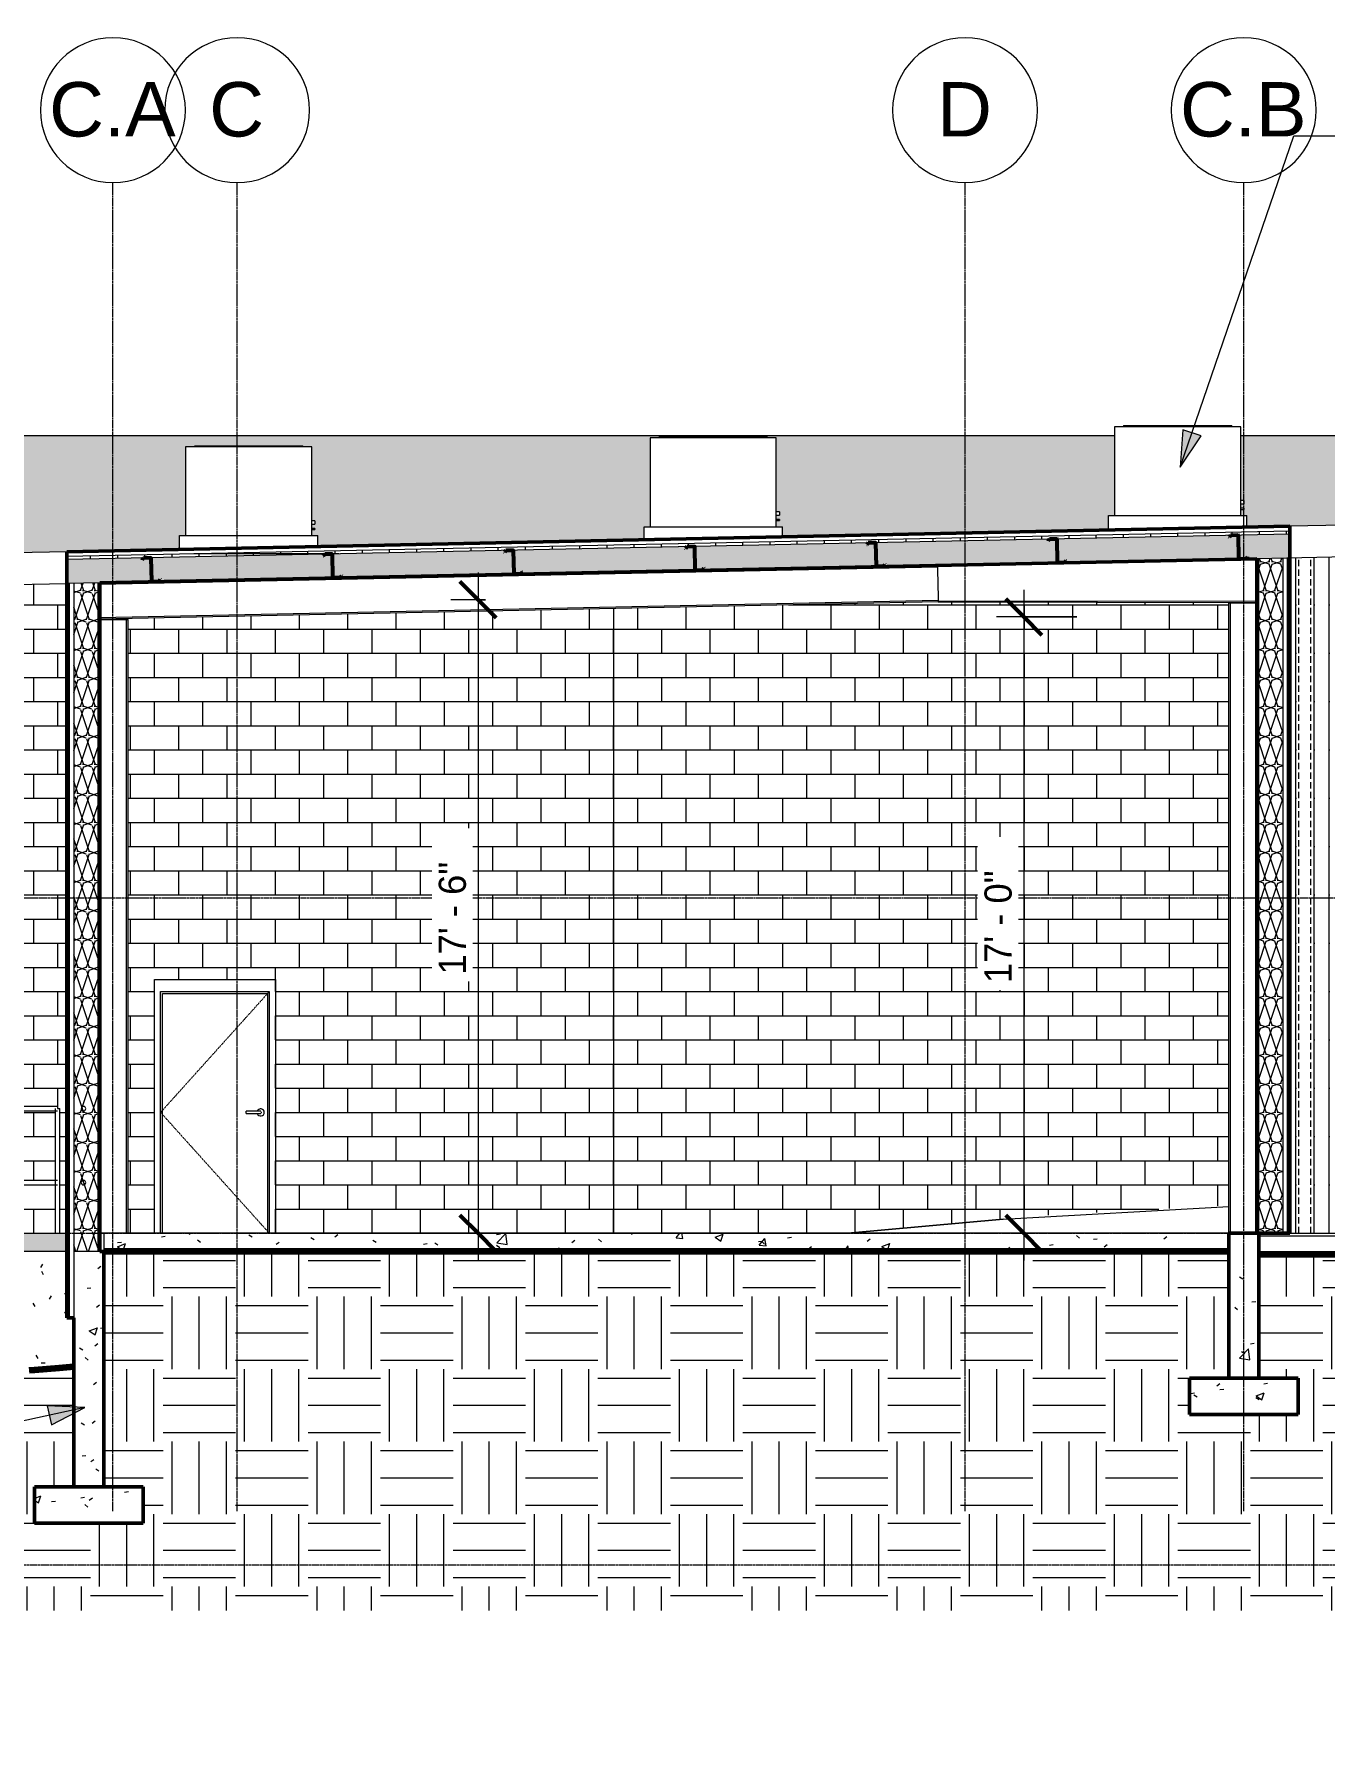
# Model space of a CAD drawing. Header units: inches. Extents: x -12048 to -7950, y -201 to 456.
# Drawn here: x -9275 to -8848, y -173 to 397 of the extents above; entities that cross this region are included whole.
import ezdxf

# ---------------------------------------------------------------- set-up
doc = ezdxf.new("R2010")
doc.units = ezdxf.units.IN
doc.header["$MEASUREMENT"] = 0
for name, pattern in [('Aligning Line 1_8_', [0.25, 0.125, -0.125]), ('Dash 1_16_', [0.125, 0.0625, -0.0625]), ('Grid Line 1_2_', [0.875, 0.5, -0.125, 0.125, -0.125])]:
    doc.linetypes.add(name, pattern=pattern)
for name, color, linetype, lineweight in [('A-ANNO-DIMS', 211, 'Continuous', 9), ('A-ANNO-DIMS-96', 211, 'Continuous', 9), ('A-DOOR', 31, 'Continuous', 13), ('A-DOOR-FRAM', 31, 'Continuous', 13), ('A-FLOR-HRAL', 11, 'Continuous', 9), ('A-FLOR-LEVL', 51, 'Continuous', 9), ('A-ROOF', 132, 'Continuous', 13), ('A-ROOF-PATT', 132, 'Continuous', 50), ('A-WALL', 113, 'Continuous', 13), ('A-WALL-PATT', 111, 'Continuous', 13), ('C-BLDG-PADS', 91, 'Continuous', 13), ('C-TOPO', 7, 'Continuous', 9), ('G-ANNO-SYMB', 111, 'Aligning Line 1_8_', 9), ('G-ANNO-TEXT', 231, 'Continuous', 9), ('M-EQPM', 50, 'Continuous', 9), ('S-BEAM', 12, 'Continuous', 13), ('S-COLS', 52, 'Continuous', 13), ('S-FNDN', 32, 'Continuous', 13), ('S-GRID', 1, 'Continuous', 9), ('S-GRID-IDEN', 1, 'Continuous', 9)]:
    doc.layers.add(name, color=color, linetype=linetype, lineweight=lineweight)
doc.styles.add('Arial', font='arial.ttf', dxfattribs={"height": 18})
doc.styles.add('Century Gothic_1', font='ufonts.com_century-gothic.ttf', dxfattribs={"height": 9})
doc.dimstyles.new('OD__1__Tol__', dxfattribs={"dimscale": 12, "dimtxt": 9.397514, "dimasz": 1, "dimexe": 0.75, "dimexo": 0.5, "dimgap": 0.125, "dimtad": 1, "dimdec": 0, "dimzin": 3, "dimdsep": 46, "dimlunit": 4, "dimtxsty": 'Century Gothic_1', "dimblk1": 'OBLIQUE', "dimblk2": 'OBLIQUE', "dimsah": 1, "dimcen": 0.09, "dimdle": 0.75, "dimazin": 0, "dimtfac": 1, "dimtdec": 4, "dimtix": 1, "dimtmove": 0, "dimatfit": 3, "dimfxl": 1, "dimtvp": 1, "dimtfill": 1, "dimfrac": 2, "dimtolj": 1, "dimtzin": 0, "dimarcsym": 2})
pattern_1 = [(0, (-9083.0765, 0), (0, 8), []), (90, (-9083.0765, 0), (-8, 8), [8, -8])]
pattern_2 = [(50, (-8896.282, 126), (27.5427, -2.4099), [2.88, -31.68]), (355, (-8896.282, 126), (-5.3278, 28.8843), [2.304, -25.344]), (100.451, (-8893.987, 125.8), (22.2153, 26.4739), [2.448, -26.924]), (46.184, (-8896.28, 133.68), (40.9819, -6.3564), [4.32, -47.52]), (96.636, (-8892.867, 133.15), (35.8907, 37.4062), [3.671, -40.386]), (351.184, (-8896.28, 133.68), (35.891, 37.4062), [3.456, -38.016]), (21, (-8892.442, 131.76), (22.921, -15.4607), [2.88, -31.68]), (326, (-8892.442, 131.76), (9.3435, 27.8457), [2.304, -25.344]), (71.451, (-8890.532, 130.472), (32.2648, 12.3844), [2.448, -26.924]), (37.5, (-8896.2815, 126), (0.46686, 12.7827), [1.267, -23.77, 1.267, -24.461, -25.44]), (37.5, (-8896.2815, 126), (0.46686, 12.7827), [-50.765, 1.267, -24.173]), (7.5, (-8896.282, 126), (10.1016, 15.1451), [1.267, -13.402, 1.267, -23.194, -9.696]), (7.5, (-8896.282, 126), (10.1016, 15.1451), [-39.13, 1.267, -8.429]), (327.5, (-8904.845, 126), (20.49916, -0.86578), [1.267, -8.333, 1.267, -28.685, -39.744]), (327.5, (-8904.845, 126), (20.49916, -0.86578), [-39.552, 1.267, -38.477]), (317.5, (-8908.685, 126), (22.3948, 3.8443), [1.267, -11.213, 1.267, -18.624, -28.224]), (317.5, (-8908.685, 126), (22.3948, 3.8443), [-32.371, 1.267, -26.957])]
pattern_3 = [(161.57, (-8895.8015, 126.48), (-3.8399538, -1.54e-05), [0, -27.322, 3.034, 0]), (18.43, (-8896.7615, 126.48), (-3.8399538, 1.54e-05), [0, -27.322, 3.034, 0]), (108.43, (-8895.8015, 126.48), (1.919622, -9.6005246), [9.106, -21.25]), (71.57, (-8896.7615, 126.48), (1.919622, 9.6005246), [9.106, -21.25])]
pattern_4 = [(0, (-8896.2815, 126), (0, 4.798), []), (315, (-8896.2815, 126), (4.798427, 0), [6.786, -6.786]), (45, (-8896.2815, 126), (4.798427, 0), [6.786, -6.786])]
pattern_5 = [(0, (-8896.282, 126), (24, 24), [24, -24]), (0, (-8896.282, 135), (24, 24), [24, -24]), (0, (-8896.282, 144), (24, 24), [24, -24]), (90, (-8893.282, 147), (-24, 24), [24, -24]), (90, (-8884.282, 147), (-24, 24), [24, -24]), (90, (-8875.282, 147), (-24, 24), [24, -24])]

# ---------------------------------------------------------------- blocks, each defined once
blk = doc.blocks.new('Z-Girder - Z-Girder-1492841-BUILDING SECTION - NORTH_SOUTH - LOOKING EAST - _REPAIR GARAGE')
at = {"layer": 'S-BEAM', "lineweight": 50}
for p, q in [((-11433.42, 223.66), (-11433.89, 223.08)), ((-11433.89, 223.08), (-11433.81, 223.01)), ((-11433.81, 223.01), (-11433.37, 223.55)), ((-11431.05, 223.71), (-11433.42, 223.66)), ((-11433.37, 223.55), (-11431.05, 223.6)), ((-11430.97, 223.53), (-11430.81, 215.88)), ((-11430.7, 215.91), (-11430.86, 223.53)), ((-11430.64, 215.72), (-11428.26, 215.77)), ((-11428.31, 215.88), (-11430.63, 215.83)), ((-11427.87, 216.42), (-11428.31, 215.88)), ((-11428.26, 215.77), (-11427.79, 216.35)), ((-11427.79, 216.35), (-11427.87, 216.42))]:
    blk.add_line(p, q, dxfattribs=at)
for centre, radius, start, end in [((-11431.05, 223.52), 0.188, 1.1935, 91.1935), ((-11431.05, 223.52), 0.0782, 1.1935, 89.0708), ((-11430.63, 215.91), 0.188, 186.796, 265.2577), ((-11430.63, 215.91), 0.0782, 181.1935, 268.1511)]:
    blk.add_arc(centre, radius, start, end, dxfattribs=at)
blk = doc.blocks.new('Railing - Lapeyre - 1 1_2_ Post-1355937-BUILDING SECTION - NORTH_SOUTH - LOOKING EAST - _REPAIR GARAGE')
at = {"layer": 'A-FLOR-HRAL'}
for p, q in [((-11501.48, 41.25), (-11501.48, 0)), ((-11499.98, 0), (-11499.98, 41.25))]:
    blk.add_line(p, q, dxfattribs=at)
blk = doc.blocks.new('Railing - Lapeyre - 1 1_2_ Post-V4-BUILDING SECTION - NORTH_SOUTH - LOOKING EAST - _REPAIR GARAGE')
at = {"layer": 'A-FLOR-HRAL'}
for p, q in [((-11813.9, 41.25), (-11813.9, 0)), ((-11812.4, 17.5), (-11812.4, 40.5)), ((-11812.4, 0), (-11812.4, 16))]:
    blk.add_line(p, q, dxfattribs=at)
blk = doc.blocks.new('Railing - Lapeyre - 1 1_2_ Post-V5-BUILDING SECTION - NORTH_SOUTH - LOOKING EAST - _REPAIR GARAGE')
at = {"layer": 'A-FLOR-HRAL'}
for p, q in [((-11462.65, 41.25), (-11462.65, 0)), ((-11461.9, 41.25), (-11461.15, 41.25)), ((-11461.15, 0), (-11461.15, 41.25))]:
    blk.add_line(p, q, dxfattribs=at)
blk = doc.blocks.new('Railing - Railing-1339868-BUILDING SECTION - NORTH_SOUTH - LOOKING EAST - _REPAIR GARAGE')
at = {"layer": 'A-FLOR-HRAL'}
for p, q in [((-11461.9, 42), (-11813.15, 42)), ((-11813.15, 40.5), (-11461.9, 40.5)), ((-11461.9, 42), (-11461.9, 41.25)), ((-11461.9, 17.5), (-11813.15, 17.5)), ((-11813.15, 16), (-11461.9, 16))]:
    blk.add_line(p, q, dxfattribs=at)
for points, knots in [([(-11813.9, 41.25), (-11813.9, 41.32), (-11813.88, 41.41), (-11813.84, 41.54), (-11813.8, 41.63), (-11813.75, 41.69), (-11813.71, 41.74), (-11813.66, 41.79), (-11813.6, 41.85), (-11813.54, 41.89), (-11813.48, 41.92), (-11813.43, 41.94), (-11813.39, 41.96), (-11813.34, 41.97), (-11813.29, 41.99), (-11813.24, 41.99), (-11813.19, 42), (-11813.16, 42), (-11813.15, 42)], [0, 0, 0, 0, 0.0833333, 0.125, 0.1666667, 0.2083333, 0.2291667, 0.25, 0.2916667, 0.3333333, 0.3541667, 0.375, 0.3958333, 0.4166667, 0.4375, 0.4583333, 0.4791667, 0.5, 0.5, 0.5, 0.5]), ([(-11813.15, 40.5), (-11813.16, 40.5), (-11813.19, 40.5), (-11813.24, 40.51), (-11813.29, 40.51), (-11813.34, 40.53), (-11813.39, 40.54), (-11813.43, 40.56), (-11813.48, 40.58), (-11813.52, 40.6), (-11813.56, 40.63), (-11813.62, 40.66), (-11813.66, 40.71), (-11813.71, 40.76), (-11813.75, 40.81), (-11813.8, 40.87), (-11813.84, 40.96), (-11813.88, 41.09), (-11813.9, 41.18), (-11813.9, 41.25)], [0.5, 0.5, 0.5, 0.5, 0.5208333, 0.5416667, 0.5625, 0.5833333, 0.6041667, 0.625, 0.6458333, 0.6666667, 0.6875, 0.7083333, 0.75, 0.7708333, 0.7916667, 0.8333333, 0.875, 0.9166667, 1, 1, 1, 1]), ([(-11813.9, 16.75), (-11813.9, 16.82), (-11813.88, 16.91), (-11813.84, 17.04), (-11813.8, 17.13), (-11813.75, 17.19), (-11813.71, 17.24), (-11813.66, 17.29), (-11813.6, 17.35), (-11813.54, 17.39), (-11813.48, 17.42), (-11813.43, 17.44), (-11813.39, 17.46), (-11813.34, 17.47), (-11813.29, 17.49), (-11813.24, 17.49), (-11813.19, 17.5), (-11813.16, 17.5), (-11813.15, 17.5)], [0, 0, 0, 0, 0.0833333, 0.125, 0.1666667, 0.2083333, 0.2291667, 0.25, 0.2916667, 0.3333333, 0.3541667, 0.375, 0.3958333, 0.4166667, 0.4375, 0.4583333, 0.4791667, 0.5, 0.5, 0.5, 0.5]), ([(-11813.15, 16), (-11813.16, 16), (-11813.19, 16), (-11813.24, 16.01), (-11813.29, 16.01), (-11813.34, 16.03), (-11813.39, 16.04), (-11813.43, 16.06), (-11813.48, 16.08), (-11813.52, 16.1), (-11813.56, 16.13), (-11813.62, 16.16), (-11813.66, 16.21), (-11813.71, 16.26), (-11813.75, 16.31), (-11813.8, 16.37), (-11813.84, 16.46), (-11813.88, 16.59), (-11813.9, 16.68), (-11813.9, 16.75)], [0.5, 0.5, 0.5, 0.5, 0.5208333, 0.5416667, 0.5625, 0.5833333, 0.6041667, 0.625, 0.6458333, 0.6666667, 0.6875, 0.7083333, 0.75, 0.7708333, 0.7916667, 0.8333333, 0.875, 0.9166667, 1, 1, 1, 1])]:
    blk.add_open_spline(points, degree=3, knots=knots, dxfattribs=at)
for name, p in [('Railing - Lapeyre - 1 1_2_ Post-V4-BUILDING SECTION - NORTH_SOUTH - LOOKING EAST - _REPAIR GARAGE', (0, 0)), ('Railing - Lapeyre - 1 1_2_ Post-1355937-BUILDING SECTION - NORTH_SOUTH - LOOKING EAST - _REPAIR GARAGE', (-271.83, 0)), ('Railing - Lapeyre - 1 1_2_ Post-1355937-BUILDING SECTION - NORTH_SOUTH - LOOKING EAST - _REPAIR GARAGE', (-233, 0)), ('Railing - Lapeyre - 1 1_2_ Post-1355937-BUILDING SECTION - NORTH_SOUTH - LOOKING EAST - _REPAIR GARAGE', (-194.17, 0)), ('Railing - Lapeyre - 1 1_2_ Post-1355937-BUILDING SECTION - NORTH_SOUTH - LOOKING EAST - _REPAIR GARAGE', (-155.33, 0)), ('Railing - Lapeyre - 1 1_2_ Post-1355937-BUILDING SECTION - NORTH_SOUTH - LOOKING EAST - _REPAIR GARAGE', (-116.5, 0)), ('Railing - Lapeyre - 1 1_2_ Post-1355937-BUILDING SECTION - NORTH_SOUTH - LOOKING EAST - _REPAIR GARAGE', (-77.67, 0)), ('Railing - Lapeyre - 1 1_2_ Post-1355937-BUILDING SECTION - NORTH_SOUTH - LOOKING EAST - _REPAIR GARAGE', (-38.83, 0)), ('Railing - Lapeyre - 1 1_2_ Post-1355937-BUILDING SECTION - NORTH_SOUTH - LOOKING EAST - _REPAIR GARAGE', (0, 0)), ('Railing - Lapeyre - 1 1_2_ Post-V5-BUILDING SECTION - NORTH_SOUTH - LOOKING EAST - _REPAIR GARAGE', (0, 0))]:
    blk.add_blockref(name, p)
blk = doc.blocks.new('Railing - Railing-1341484-BUILDING SECTION - NORTH_SOUTH - LOOKING EAST - _REPAIR GARAGE')
at = {"layer": 'A-FLOR-HRAL'}
for centre, start, end in [((-11453.27, 41.25), 360, 180), ((-11453.27, 41.25), 180, 360), ((-11453.27, 16.75), 360, 180), ((-11453.27, 16.75), 180, 360)]:
    blk.add_arc(centre, 0.75, start, end, dxfattribs=at)
blk = doc.blocks.new('Condensing Unit - Air Cooled - DX - 6-10 Tons - 6 Tons-1352867-BUILDING SECTION - NORTH_SOUTH - LOOKING EAST - _REPAIR GARAGE')
at = {"layer": 'M-EQPM'}
for p, q in [((-11265.68, 263.33), (-11265.68, 233.92)), ((-11223.9, 263.33), (-11265.68, 263.33)), ((-11262.75, 263.69), (-11262.75, 263.33)), ((-11262.69, 263.69), (-11251.75, 263.69)), ((-11251.75, 263.69), (-11240.81, 263.69)), ((-11240.83, 263.69), (-11237.83, 263.69)), ((-11240.75, 263.33), (-11240.75, 263.69)), ((-11237.83, 263.69), (-11226.89, 263.69)), ((-11226.83, 263.33), (-11226.83, 263.69)), ((-11223.9, 233.92), (-11223.9, 263.33)), ((-11267.68, 233.92), (-11221.9, 233.92)), ((-11267.68, 229.62), (-11267.68, 233.92)), ((-11222.9, 238.87), (-11223.9, 238.87)), ((-11223.9, 237.75), (-11222.9, 237.75)), ((-11222.9, 236.33), (-11223.9, 236.33)), ((-11223.9, 235.95), (-11222.9, 235.95)), ((-11222.9, 238.87), (-11222.9, 238.31)), ((-11222.9, 238.31), (-11222.9, 237.75)), ((-11222.9, 236.32), (-11222.9, 236.14)), ((-11222.9, 236.14), (-11222.9, 235.96)), ((-11221.9, 230.57), (-11221.9, 233.92))]:
    blk.add_line(p, q, dxfattribs=at)
blk = doc.blocks.new('Condensing Unit - Air Cooled - DX - 6-10 Tons - 6 Tons-V6-BUILDING SECTION - NORTH_SOUTH - LOOKING EAST - _REPAIR GARAGE')
at = {"layer": 'M-EQPM'}
for p, q in [((-11419.46, 260.37), (-11419.46, 230.96)), ((-11377.68, 260.37), (-11419.46, 260.37)), ((-11416.53, 260.73), (-11416.53, 260.37)), ((-11416.47, 260.73), (-11405.53, 260.73)), ((-11405.53, 260.73), (-11394.59, 260.73)), ((-11394.61, 260.73), (-11391.61, 260.73)), ((-11394.53, 260.37), (-11394.53, 260.73)), ((-11391.61, 260.73), (-11380.67, 260.73)), ((-11380.61, 260.37), (-11380.61, 260.73)), ((-11377.68, 230.96), (-11377.68, 260.37)), ((-11376.68, 235.91), (-11377.68, 235.91)), ((-11377.68, 234.78), (-11376.68, 234.78)), ((-11376.68, 235.91), (-11376.68, 235.35)), ((-11376.68, 235.35), (-11376.68, 234.78)), ((-11421.46, 230.96), (-11375.68, 230.96)), ((-11421.46, 226.41), (-11421.46, 230.96)), ((-11376.68, 233.36), (-11377.68, 233.36)), ((-11377.68, 232.99), (-11376.68, 232.99)), ((-11376.68, 233.36), (-11376.68, 233.18)), ((-11376.68, 233.18), (-11376.68, 232.99)), ((-11375.68, 227.37), (-11375.68, 230.96))]:
    blk.add_line(p, q, dxfattribs=at)
blk = doc.blocks.new('Condensing Unit - Air Cooled - DX - 6-10 Tons - 6 Tons-V7-BUILDING SECTION - NORTH_SOUTH - LOOKING EAST - _REPAIR GARAGE')
at = {"layer": 'M-EQPM'}
for p, q in [((-11111.93, 267.04), (-11111.93, 237.63)), ((-11070.15, 267.04), (-11111.93, 267.04)), ((-11109, 267.4), (-11109, 267.04)), ((-11108.94, 267.4), (-11098, 267.4)), ((-11098, 267.4), (-11087.06, 267.4)), ((-11087.08, 267.4), (-11084.07, 267.4)), ((-11087, 267.04), (-11087, 267.4)), ((-11084.07, 267.4), (-11073.13, 267.4)), ((-11073.07, 267.04), (-11073.07, 267.4)), ((-11070.15, 237.63), (-11070.15, 267.04)), ((-11069.15, 242.59), (-11070.15, 242.59)), ((-11070.15, 241.46), (-11069.15, 241.46)), ((-11069.15, 240.04), (-11070.15, 240.04)), ((-11070.15, 239.67), (-11069.15, 239.67)), ((-11069.15, 242.59), (-11069.15, 242.03)), ((-11069.15, 242.03), (-11069.15, 241.46)), ((-11069.15, 240.03), (-11069.15, 239.85)), ((-11069.15, 239.85), (-11069.15, 239.67)), ((-11113.93, 237.63), (-11068.15, 237.63)), ((-11113.93, 233.04), (-11113.93, 237.63)), ((-11068.15, 233.77), (-11068.15, 237.63)), ((-11103.11, 233.04), (-11113.93, 233.04))]:
    blk.add_line(p, q, dxfattribs=at)
blk = doc.blocks.new('Door-Passage-Single-Flush - 36_ x 80_-1446616-BUILDING SECTION - NORTH_SOUTH - LOOKING EAST - _REPAIR GARAGE')
at = {"layer": 'A-DOOR', "linetype": 'Dash 1_16_', "lineweight": 9}
for p, q in [((-11391.76, 80), (-11427.76, 40)), ((-11427.76, 40), (-11391.76, 0))]:
    blk.add_line(p, q, dxfattribs=at)
at = {"layer": 'A-DOOR', "lineweight": 9}
for p, q in [((-11395.3, 40.39), (-11399.44, 40.39)), ((-11399.44, 40), (-11399.44, 40.39)), ((-11399.44, 39.61), (-11399.44, 40)), ((-11399.44, 39.61), (-11395.3, 39.61))]:
    blk.add_line(p, q, dxfattribs=at)
at = {"layer": 'A-DOOR', "lineweight": 9, "flags": 128}
for points in [[(-11394.71, 40.39), (-11394.71, 40.39), (-11394.72, 40.39), (-11394.72, 40.39), (-11394.72, 40.39), (-11394.73, 40.39), (-11394.73, 40.39), (-11394.74, 40.39), (-11394.74, 40.39), (-11394.75, 40.39), (-11394.76, 40.39), (-11394.77, 40.39), (-11394.78, 40.39), (-11394.79, 40.39), (-11394.8, 40.39), (-11394.82, 40.39), (-11394.83, 40.39), (-11394.85, 40.39), (-11394.86, 40.39), (-11394.88, 40.39), (-11394.89, 40.39), (-11394.91, 40.39), (-11394.93, 40.39), (-11394.95, 40.39), (-11394.97, 40.39), (-11394.99, 40.39), (-11395.01, 40.39), (-11395.03, 40.39), (-11395.05, 40.39), (-11395.07, 40.39), (-11395.09, 40.39), (-11395.11, 40.39), (-11395.13, 40.39), (-11395.16, 40.39), (-11395.18, 40.39), (-11395.2, 40.39), (-11395.23, 40.39), (-11395.25, 40.39), (-11395.27, 40.39), (-11395.3, 40.39), (-11395.3, 40.39)], [(-11395.3, 39.61), (-11395.28, 39.61), (-11395.26, 39.61), (-11395.23, 39.61), (-11395.21, 39.61), (-11395.19, 39.61), (-11395.16, 39.61), (-11395.14, 39.61), (-11395.12, 39.61), (-11395.1, 39.61), (-11395.07, 39.61), (-11395.05, 39.61), (-11395.03, 39.61), (-11395.01, 39.61), (-11394.99, 39.61), (-11394.97, 39.61), (-11394.95, 39.61), (-11394.93, 39.61), (-11394.91, 39.61), (-11394.9, 39.61), (-11394.88, 39.61), (-11394.86, 39.61), (-11394.85, 39.61), (-11394.83, 39.61), (-11394.82, 39.61), (-11394.81, 39.61), (-11394.8, 39.61), (-11394.78, 39.61), (-11394.77, 39.61), (-11394.76, 39.61), (-11394.75, 39.61), (-11394.75, 39.61), (-11394.74, 39.61), (-11394.73, 39.61), (-11394.73, 39.61), (-11394.72, 39.61), (-11394.72, 39.61), (-11394.72, 39.61), (-11394.71, 39.61), (-11394.71, 39.61)]]:
    blk.add_lwpolyline(points, dxfattribs=at)
at = {"layer": 'A-DOOR', "lineweight": 9}
for centre, radius, start, end in [((-11394.62, 40), 1.18, 360, 160.3657), ((-11394.62, 40), 1.18, 199.5633, 360), ((-11394.71, 40), 0.394, 75, 90), ((-11394.71, 40), 0.394, 0, 30), ((-11394.71, 40), 0.394, 330, 0), ((-11394.71, 40), 0.394, 270, 285)]:
    blk.add_arc(centre, radius, start, end, dxfattribs=at)
at = {"layer": 'A-DOOR-FRAM', "lineweight": 9}
for p, q in [((-11427.76, 0), (-11427.76, 80)), ((-11427.76, 80), (-11391.76, 80)), ((-11391.76, 80), (-11391.76, 0)), ((-11427.14, 0), (-11427.14, 79.38)), ((-11427.14, 79.38), (-11392.39, 79.38)), ((-11392.39, 79.38), (-11392.39, 0))]:
    blk.add_line(p, q, dxfattribs=at)
blk = doc.blocks.new('W-Wide Flange - W12X45-1458475-BUILDING SECTION - NORTH_SOUTH - LOOKING EAST - _REPAIR GARAGE')
at = {"layer": 'S-BEAM', "lineweight": 9}
for p, q in [((-11170.52, 220.56), (-11447.9, 214.78)), ((-11170.53, 221.14), (-11170.52, 220.56)), ((-11170.52, 220.56), (-11170.5, 219.76)), ((-11170.5, 219.76), (-11170.31, 210.42)), ((-11447.9, 203.83), (-11170.29, 209.62)), ((-11170.28, 209.04), (-11447.9, 203.26)), ((-11170.31, 210.42), (-11170.29, 209.62)), ((-11170.29, 209.62), (-11170.28, 209.04))]:
    blk.add_line(p, q, dxfattribs=at)
blk = doc.blocks.new('Grid - Grid Head - Circle-50561-BUILDING SECTION - NORTH_SOUTH - LOOKING EAST - _REPAIR GARAGE')
at = {"layer": 'S-GRID-IDEN'}
for start, end in [(360, 180), (180, 360)]:
    blk.add_arc((-10800.4, 371.84), 24, start, end, dxfattribs=at)
blk = doc.blocks.new('DIMBLOCK3-BUILDING SECTION - NORTH_SOUTH - LOOKING EAST - _REPAIR GARAGE')
at = {"layer": 'A-ANNO-DIMS-96'}
for p, q in [((-9127.95, 218.75), (-9127.95, -9)), ((-9125.47, 209.75), (-9136.95, 209.75)), ((-9127.95, 209.75), (-9125.47, 209.75)), ((-9125.47, 0), (-9136.95, 0)), ((-9127.95, 0), (-9125.47, 0))]:
    blk.add_line(p, q, dxfattribs=at)
at = {"layer": 'A-ANNO-DIMS-96', "lineweight": 50}
for p, q in [((-9127.95, 209.75), (-9133.95, 215.75)), ((-9127.95, 209.75), (-9121.95, 203.75)), ((-9127.95, 0), (-9133.95, 6)), ((-9127.95, 0), (-9121.95, -6))]:
    blk.add_line(p, q, dxfattribs=at)
at = {"layer": 'A-ANNO-DIMS-96', "color": 0, "insert": (-9140.99, 85.63), "char_height": 9, "width": 46.1821, "attachment_point": 1, "rotation": 90, "line_spacing_factor": 0.984502, "style": 'Century Gothic_1', "bg_fill": 3, "box_fill_scale": 1.25, "bg_fill_color": 256, "bg_fill_true_color": 13158600, "bg_fill_transparency": 0}
blk.add_mtext('17\' - 6"', dxfattribs=at)
blk = doc.blocks.new('_Oblique')
at = {"color": 0, "linetype": 'ByBlock', "lineweight": -2}
blk.add_line((-0.5, -0.5), (0.5, 0.5), dxfattribs=at)
blk = doc.blocks.new('DIMBLOCK4-BUILDING SECTION - NORTH_SOUTH - LOOKING EAST - _REPAIR GARAGE')
at = {"layer": 'A-ANNO-DIMS-96'}
for p, q in [((-8947.28, 213.05), (-8947.28, -9)), ((-8929.7, 204.05), (-8956.28, 204.05)), ((-8947.28, 204.05), (-8929.7, 204.05)), ((-8944.79, 0), (-8956.28, 0)), ((-8947.28, 0), (-8944.79, 0))]:
    blk.add_line(p, q, dxfattribs=at)
at = {"layer": 'A-ANNO-DIMS-96', "lineweight": 50}
for p, q in [((-8947.28, 204.05), (-8953.28, 210.05)), ((-8947.28, 204.05), (-8941.28, 198.05)), ((-8947.28, 0), (-8953.28, 6)), ((-8947.28, 0), (-8941.28, -6))]:
    blk.add_line(p, q, dxfattribs=at)
at = {"layer": 'A-ANNO-DIMS-96', "color": 0, "insert": (-8960.31, 82.78), "char_height": 9, "width": 46.1821, "attachment_point": 1, "rotation": 90, "line_spacing_factor": 0.984502, "style": 'Century Gothic_1', "bg_fill": 3, "box_fill_scale": 1.25, "bg_fill_color": 256, "bg_fill_true_color": 13158600, "bg_fill_transparency": 0}
blk.add_mtext('17\' - 0"', dxfattribs=at)

msp = doc.modelspace()

# ---------------------------------------------------------------- hatches: boundary and pattern name
at = {"layer": 'A-ROOF-PATT', "lineweight": 9}
h = msp.add_hatch(dxfattribs=at)
h.set_pattern_fill('FP_16', color=256, style=0, pattern_type=2)
h.set_pattern_definition([(0, (-8896.2815, 126), (0, 9), []), (90, (-8896.2815, 126), (-9, 6e-16), [])])
h.paths.add_polyline_path([(-9264.09, 223.13), (-8859.21, 231.57), (-8859.21, 232.57), (-9264.09, 224.13)], flags=0)
h = msp.add_hatch(dxfattribs=at)
h.set_pattern_fill('FP_17', color=256, style=0, pattern_type=2)
h.set_pattern_definition(pattern_3)
h.paths.add_polyline_path([(-9264.09, 215.13), (-8859.21, 223.57), (-8859.21, 231.57), (-9264.09, 223.13)], flags=0)
at = {"layer": 'A-WALL-PATT', "lineweight": 9}
h = msp.add_hatch(dxfattribs=at)
h.set_pattern_fill('FP_9', style=0, pattern_type=2)
h.set_pattern_definition([(0, (-9579.4605, 0), (0, 8), []), (90, (-9579.4605, 0), (-8, 8), [8, -8])])
h.paths.add_polyline_path([(-9577.13, 0), (-9575.96, 0), (-9575.96, 16), (-9577.13, 16), (-9577.13, 1.94)], flags=0)
h.paths.add_polyline_path([(-9578.63, 0), (-9578.63, 16), (-9579.46, 16), (-9579.46, 0)], flags=0)
h.paths.add_polyline_path([(-9578.63, 17.5), (-9578.63, 40.5), (-9579.46, 40.5), (-9579.46, 17.5)], flags=0)
h.paths.add_polyline_path([(-9575.96, 17.5), (-9575.96, 40.5), (-9577.13, 40.5), (-9577.13, 17.5), (-9576.87, 17.5)], flags=0)
h.paths.add_polyline_path([(-9579.46, 42), (-9575.96, 42), (-9575.96, 168.34), (-9579.46, 168.34), (-9579.46, 102), (-9577.46, 102), (-9577.46, 90), (-9579.46, 90), (-9579.46, 44.23)], flags=0)
h.paths.add_polyline_path([(-8538.36, 124), (-8448.31, 124), (-8448.31, 264), (-8875.46, 264), (-8875.46, 242.59), (-8874.46, 242.57), (-8874.46, 241.46), (-8875.46, 241.46), (-8875.46, 240.03), (-8874.46, 240.02), (-8874.46, 239.67), (-8875.46, 239.67), (-8875.46, 237.63), (-8873.46, 237.63), (-8873.46, 233.77), (-8588.34, 239.71), (-8588.34, 177.29), (-8588.09, 177.56), (-8587.73, 177.24), (-8588.07, 176.85), (-8588.02, 176.83), (-8588.07, 168.44), (-8588.34, 168.44), (-8588.34, 124), (-8564.32, 124)], flags=0)
h.paths.add_polyline_path([(-9575.96, 177.46), (-9575.96, 219.14), (-9226.78, 226.41), (-9226.78, 230.96), (-9224.78, 230.96), (-9224.78, 260.37), (-9221.79, 260.37), (-9221.79, 260.73), (-9185.98, 260.73), (-9185.98, 260.37), (-9183, 260.37), (-9183, 235.91), (-9182, 235.89), (-9182, 234.78), (-9183, 234.78), (-9183, 233.36), (-9182, 233.34), (-9182, 232.99), (-9183, 232.99), (-9183, 230.96), (-9181, 230.96), (-9181, 227.37), (-9073, 229.62), (-9073, 233.92), (-9071, 233.92), (-9071, 263.33), (-9068.01, 263.33), (-9068.01, 263.69), (-9032.2, 263.69), (-9032.2, 263.33), (-9029.21, 263.33), (-9029.21, 238.87), (-9028.21, 238.85), (-9028.21, 237.75), (-9029.21, 237.75), (-9029.21, 236.32), (-9028.21, 236.3), (-9028.21, 235.96), (-9029.21, 235.96), (-9029.21, 233.92), (-9027.21, 233.92), (-9027.21, 230.57), (-8908.42, 233.04), (-8919.24, 233.04), (-8919.24, 237.63), (-8917.24, 237.63), (-8917.24, 264), (-9579.46, 264), (-9579.46, 177.46)], flags=0)
h = msp.add_hatch(dxfattribs=at)
h.set_pattern_fill('FP_12', style=0, pattern_type=2)
h.set_pattern_definition(pattern_1)
h.paths.add_polyline_path([(-9083.08, 0), (-9007.67, 0), (-8947.53, 5.49), (-8879.44, 9.3), (-8879.44, 208.75), (-8895.34, 208.79), (-8975.59, 208.92), (-8975.61, 209.04), (-9083.08, 206.8), (-9083.08, 4.7)], flags=0)
h.paths.add_polyline_path([(-8593.77, 0), (-8593.77, 96), (-8600.77, 96), (-8600.77, 0)], flags=0)
h.paths.add_polyline_path([(-8599.21, 114), (-8599.21, 168.34), (-8600.77, 168.34), (-8600.77, 114)], flags=0)
h.paths.add_polyline_path([(-8600.77, 177.46), (-8599.21, 177.46), (-8599.21, 228.98), (-8600.77, 228.95), (-8600.77, 185.19)], flags=0)
h = msp.add_hatch(dxfattribs=at)
h.set_pattern_fill('FP_19', color=256, style=0, pattern_type=2)
h.set_pattern_definition([(90, (-8595.21, 0), (-16, 1e-15), [16, 0, 0, 0]), (90, (-8601.21, 0), (-16, 1e-15), [16, 0, 0, 0]), (90, (-8600.21, 0), (-16, 1e-15), [2.143, -13.857]), (90, (-8606.21, 0), (-16, 1e-15), [16, 0, 0, 0]), (90, (-8600.21, 3.214), (-16, 1e-15), [2.143, -13.857]), (90, (-8600.21, 6.429), (-16, 1e-15), [2.143, -13.857]), (90, (-8600.21, 9.643), (-16, 1e-15), [2.143, -13.857]), (90, (-8600.21, 12.857), (-16, 1e-15), [2.143, -13.857]), (90, (-8596.21, 0), (-16, 1e-15), [2.143, -13.857]), (90, (-8596.21, 3.214), (-16, 1e-15), [2.143, -13.857]), (90, (-8596.21, 6.429), (-16, 1e-15), [2.143, -13.857]), (90, (-8596.21, 9.643), (-16, 1e-15), [2.143, -13.857]), (90, (-8596.21, 12.857), (-16, 1e-15), [2.143, -13.857])])
h.paths.add_polyline_path([(-8859.21, 0), (-8810.34, 0), (-8810.34, 4), (-8808.34, 4), (-8808.34, 0), (-8748.34, 0), (-8748.34, 4), (-8746.34, 4), (-8746.34, 0), (-8720.34, 0), (-8720.34, 4), (-8718.34, 4), (-8718.34, 0), (-8658.34, 0), (-8658.34, 4), (-8656.34, 4), (-8656.34, 0), (-8611.65, 0), (-8611.65, 228.73), (-8859.21, 223.55), (-8859.21, 16.03)], flags=0)
h.paths.add_polyline_path([(-8652.34, 5), (-8724.34, 5), (-8724.34, 72), (-8652.34, 72), (-8652.34, 15)], flags=0)
h.paths.add_polyline_path([(-8757.93, 5), (-8814.34, 5), (-8814.34, 72), (-8742.34, 72), (-8742.34, 5), (-8756.63, 5)], flags=0)
h.paths.add_polyline_path([(-8746.06, 167.52), (-8748.9, 167.52), (-8748.9, 177.56), (-8732.15, 177.56), (-8732.15, 167.52), (-8733.15, 167.52)], flags=0)
h = msp.add_hatch(dxfattribs=at)
h.set_pattern_fill('FP_20', color=256, style=0, pattern_type=2)
h.set_pattern_definition(pattern_4)
h.paths.add_polyline_path([(-8869.46, 0), (-8869.46, 223.35), (-8869.96, 223.34), (-8869.96, 0)], flags=0)
h = msp.add_hatch(dxfattribs=at)
h.set_pattern_fill('FP_17', color=256, style=0, pattern_type=2)
h.set_pattern_definition(pattern_3)
h.paths.add_polyline_path([(-8861.46, 0), (-8861.46, 223.52), (-8869.46, 223.35), (-8869.46, 0)], flags=0)
h = msp.add_hatch(dxfattribs=at)
h.set_pattern_fill('FP_21', color=256, style=0, pattern_type=2)
h.set_pattern_definition(pattern_1)
h.paths.add_polyline_path([(-9267.96, 0), (-9267.96, 16), (-9305.29, 16), (-9305.29, 0), (-9291.28, 0)], flags=0)
h.paths.add_polyline_path([(-9266.46, 0), (-9264.09, 0), (-9264.09, 215.13), (-9317.08, 214.03), (-9317.08, 42), (-9267.21, 41.97), (-9267.21, 41.25), (-9266.46, 41.25), (-9266.46, 16.03)], flags=0)
h.paths.add_polyline_path([(-9306.79, 0), (-9306.79, 16), (-9317.08, 16), (-9317.08, 0)], flags=0)
h.paths.add_polyline_path([(-9235.08, 0), (-9235.08, 84), (-9195.08, 84), (-9195.08, 0), (-9083.08, 0), (-9083.08, 206.8), (-9252.33, 203.24), (-9243.86, 203.24), (-9243.86, 0), (-9239.35, 0)], flags=0)
h.paths.add_polyline_path([(-9304.26, 17.5), (-9267.96, 17.5), (-9267.96, 40.5), (-9305.29, 40.5), (-9305.29, 17.5)], flags=0)
h.paths.add_polyline_path([(-9310.75, 17.5), (-9306.79, 17.5), (-9306.79, 40.5), (-9317.08, 40.5), (-9317.08, 17.5)], flags=0)
h = msp.add_hatch(dxfattribs=at)
h.set_pattern_fill('FP_17', color=256, style=0, pattern_type=2)
h.set_pattern_definition(pattern_3)
h.paths.add_polyline_path([(-9258.82, -6), (-9253.84, -6), (-9253.84, 215.35), (-9261.84, 215.18), (-9261.84, -6)], flags=0)
h = msp.add_hatch(dxfattribs=at)
h.set_pattern_fill('FP_20', color=256, style=0, pattern_type=2)
h.set_pattern_definition(pattern_4)
h.paths.add_polyline_path([(-9253.34, -6), (-9253.34, 215.36), (-9253.84, 215.35), (-9253.84, -6)], flags=0)
h = msp.add_hatch(dxfattribs=at)
h.set_pattern_fill('FP_14', color=256, style=0, pattern_type=2)
h.set_pattern_definition(pattern_2)
h.paths.add_polyline_path([(-8879.45, -48), (-8869.45, -48), (-8869.45, 0), (-8879.45, 0), (-8879.45, -12.16)], flags=0)
h = msp.add_hatch(dxfattribs=at)
h.set_pattern_fill('FP_13', style=0, pattern_type=2)
h.set_pattern_definition([(0, (-8896.2815, 126), (30.72, 7.68), [1.267, -21.773, 1.267, -21.773, -122.88]), (0, (-8896.2815, 126), (30.72, 7.68), [-46.08, 1.267, -44.813, 1.267, -21.773, -53.76]), (0, (-8896.2815, 126), (30.72, 7.68), [-115.2, 1.267, -14.093, 1.267, -37.133]), (120, (-8884.7615, 129.84), (-22.011075, 22.7643), [1.267, -21.773, 1.267, -21.773, -122.88]), (120, (-8884.7615, 129.84), (-22.011075, 22.7643), [-46.08, 1.267, -44.813, 1.267, -21.773, -53.76]), (120, (-8884.7615, 129.84), (-22.011075, 22.7643), [-115.2, 1.267, -14.093, 1.267, -37.133]), (240, (-8880.9215, 145.2), (-8.708925, -30.4443), [1.267, -21.773, 1.267, -21.773, -122.88]), (240, (-8880.9215, 145.2), (-8.708925, -30.4443), [-46.08, 1.267, -44.813, 1.267, -21.773, -53.76]), (240, (-8880.9215, 145.2), (-8.708925, -30.4443), [-115.2, 1.267, -14.093, 1.267, -37.133])])
h.paths.add_polyline_path([(-9621.71, -44.16), (-9569.84, -43.84), (-9278.05, -43.84), (-9261.84, -42.49), (-9261.84, -28), (-9264.09, -28), (-9264.09, -6), (-9621.71, -6), (-9621.71, -41.52), (-9571.14, -41.52), (-9571.14, -42), (-9621.71, -42), (-9621.71, -43.84)], flags=0)
h = msp.add_hatch(dxfattribs=at)
h.set_pattern_fill('FP_14', style=0, pattern_type=2)
h.set_pattern_definition(pattern_2)
h.paths.add_polyline_path([(-9251.84, -84), (-9251.84, -6), (-9261.84, -6), (-9261.84, -84)], flags=0)
at = {"layer": 'C-BLDG-PADS'}
msp.add_hatch(color=255, dxfattribs=at).paths.add_polyline_path([(-9619.06, -6), (-9264.09, -6), (-9264.09, 0), (-9621.21, 0), (-9621.21, -6)], flags=0)
at = {"layer": 'C-BLDG-PADS', "lineweight": 9}
h = msp.add_hatch(dxfattribs=at)
h.set_pattern_fill('FP_14', color=256, style=0, pattern_type=2)
h.set_pattern_definition(pattern_2)
h.paths.add_polyline_path([(-9251.84, -6), (-8879.45, -6), (-8879.45, 0), (-9251.84, 0)], flags=0)
h = msp.add_hatch(dxfattribs=at)
h.set_pattern_fill('FP_14', color=256, style=0, pattern_type=2)
h.set_pattern_definition(pattern_2)
h.paths.add_polyline_path([(-8823.95, -7), (-8428.91, -7), (-8428.91, -1), (-8869.45, -1), (-8869.45, -7), (-8849.91, -7)], flags=0)
at = {"layer": 'C-TOPO'}
h = msp.add_hatch(dxfattribs=at)
h.set_pattern_fill('FP_22', color=256, style=0, pattern_type=2)
h.set_pattern_definition(pattern_5)
h.paths.add_polyline_path([(-9031.15, -124.93), (-8879.45, -124.93), (-8879.45, -60), (-8892.45, -60), (-8892.45, -48), (-8879.45, -48), (-8879.45, -6.01), (-9251.84, -6.01), (-9251.84, -84), (-9238.84, -84), (-9238.84, -96), (-9251.84, -96), (-9251.84, -124.93), (-9109.54, -124.93)], flags=0)
h = msp.add_hatch(dxfattribs=at)
h.set_pattern_fill('FP_22', color=256, style=0, pattern_type=2)
h.set_pattern_definition(pattern_5)
h.paths.add_polyline_path([(-8856.45, -124.93), (-8428.91, -124.93), (-8428.91, -7.01), (-8869.45, -7.01), (-8869.45, -48), (-8856.45, -48), (-8856.45, -60), (-8869.45, -60), (-8869.45, -124.93)], flags=0)
h = msp.add_hatch(dxfattribs=at)
h.set_pattern_fill('FP_22', color=256, style=0, pattern_type=2)
h.set_pattern_definition(pattern_5)
h.paths.add_polyline_path([(-9668.72, -124.93), (-9274.84, -124.93), (-9274.84, -45.22), (-9276.63, -45.36), (-9455.38, -44.53), (-9668.72, -44.61), (-9732.64, -44.91), (-9732.64, -124.93)], flags=0)
h = msp.add_hatch(dxfattribs=at)
h.set_pattern_fill('FP_22', color=256, style=0, pattern_type=2)
h.set_pattern_definition(pattern_5)
h.paths.add_polyline_path([(-9274.84, -124.93), (-9251.84, -124.93), (-9251.84, -96), (-9274.84, -96)], flags=0)
h.paths.add_polyline_path([(-9261.84, -84), (-9261.84, -44.17), (-9274.84, -45.22), (-9274.84, -84), (-9264.8, -84)], flags=0)
h = msp.add_hatch(dxfattribs=at)
h.set_pattern_fill('FP_22', color=256, style=0, pattern_type=2)
h.set_pattern_definition(pattern_5)
h.paths.add_polyline_path([(-8877.58, -124.93), (-8869.45, -124.93), (-8869.45, -60), (-8879.45, -60), (-8879.45, -124.93)], flags=0)
at = {"layer": 'G-ANNO-TEXT'}
for points in [[(-8895.48, 253.65), (-8888.54, 263.96), (-8894.62, 266.05)], [(-9258.19, -57.74), (-9270.6, -57.15), (-9269.23, -63.43)]]:
    msp.add_hatch(color=256, dxfattribs=at).paths.add_polyline_path(points, flags=0)
at = {"layer": 'S-FNDN', "lineweight": 9}
h = msp.add_hatch(dxfattribs=at)
h.set_pattern_fill('FP_14', color=256, style=0, pattern_type=2)
h.set_pattern_definition(pattern_2)
h.paths.add_polyline_path([(-8892.45, -60), (-8856.45, -60), (-8856.45, -48), (-8892.45, -48)], flags=0)
h = msp.add_hatch(dxfattribs=at)
h.set_pattern_fill('FP_14', color=8, style=0, pattern_type=2)
h.set_pattern_definition(pattern_2)
h.paths.add_polyline_path([(-9274.84, -96), (-9238.84, -96), (-9238.84, -84), (-9274.84, -84)], flags=0)

# ---------------------------------------------------------------- linework, layer by layer
at = {"layer": 'A-FLOR-LEVL', "linetype": 'Grid Line 1_2_'}
for p, q in [((-9782.32, 111), (-7974.3, 111)), ((-9829.36, 0), (-7974.3, 0))]:
    msp.add_line(p, q, dxfattribs=at)
at = {"layer": 'A-ROOF'}
for p, q in [((-8588.34, 239.71), (-8859.21, 234.07)), ((-9264.09, 224.13), (-8859.21, 232.57)), ((-9264.09, 223.13), (-8859.21, 231.57)), ((-9264.09, 225.64), (-9575.96, 219.14)), ((-9575.96, 208.64), (-9264.09, 215.13))]:
    msp.add_line(p, q, dxfattribs=at)
at = {"layer": 'A-ROOF', "lineweight": 50}
for p, q in [((-8859.21, 234.07), (-9264.09, 225.64)), ((-8859.21, 223.57), (-8859.21, 234.07)), ((-9264.09, 225.64), (-9264.09, 215.13)), ((-9253.21, 215.36), (-8870.09, 223.34))]:
    msp.add_line(p, q, dxfattribs=at)
at = {"layer": 'A-WALL'}
for p, q in [((-8917.24, 264), (-9579.46, 264)), ((-8448.31, 264), (-8875.46, 264)), ((-8600.77, 228.95), (-8870.09, 223.34)), ((-8869.96, 0), (-8869.96, 223.34)), ((-8869.46, 0), (-8869.46, 223.35)), ((-8861.46, 0), (-8861.46, 223.52)), ((-8859.96, 0), (-8859.96, 223.55)), ((-9253.21, 215.36), (-9264.09, 215.13)), ((-9263.34, 215.15), (-9263.34, -28)), ((-9261.84, 215.18), (-9261.84, -28)), ((-9253.84, 215.35), (-9253.84, -6)), ((-9253.34, 215.36), (-9253.34, -6)), ((-9083.08, 206.8), (-9083.08, 0)), ((-9235.08, 0), (-9235.08, 84)), ((-9235.08, 84), (-9195.08, 84)), ((-9195.08, 84), (-9195.08, 0)), ((-8859.21, 0), (-8810.34, 0)), ((-9253.21, -6), (-9261.84, -6))]:
    msp.add_line(p, q, dxfattribs=at)
at = {"layer": 'A-WALL', "lineweight": 50}
for p, q in [((-8870.09, 223.34), (-8870.09, 0)), ((-8859.21, 0), (-8859.21, 223.57)), ((-9264.09, 215.13), (-9264.09, -28)), ((-9253.21, -6), (-9253.21, 215.36)), ((-8869.45, 0), (-8859.21, 0)), ((-9264.09, -28), (-9261.84, -28))]:
    msp.add_line(p, q, dxfattribs=at)
at = {"layer": 'C-BLDG-PADS', "lineweight": 9}
msp.add_line((-9732.64, 0), (-9264.09, 0), dxfattribs=at)
at = {"layer": 'C-BLDG-PADS'}
for p, q in [((-8879.45, 0), (-9251.84, 0)), ((-9251.84, 0), (-9251.84, -6)), ((-8428.91, -1), (-8869.45, -1)), ((-9251.84, -6), (-8879.45, -6)), ((-8869.45, -7), (-8428.91, -7))]:
    msp.add_line(p, q, dxfattribs=at)
at = {"layer": 'C-TOPO'}
for p, q in [((-8954.06, 4.7), (-8879.44, 8.87)), ((-8954.06, 4.7), (-8879.44, 8.87)), ((-8954.06, 4.7), (-9005.5, 0)), ((-9005.5, 0), (-8954.06, 4.7)), ((-9031.15, -6.01), (-9251.84, -6.01)), ((-9080.08, -6.01), (-9080.02, -6)), ((-9071.24, -6), (-9071.31, -6.01)), ((-9071.3, -6.01), (-9071.24, -6)), ((-9031.15, -6.01), (-8879.45, -6.01)), ((-8700.53, -7.01), (-8869.45, -7.01)), ((-9276.63, -45.36), (-9274.84, -45.22)), ((-9266.65, -44.56), (-9274.84, -45.22)), ((-9261.84, -44.17), (-9266.65, -44.56))]:
    msp.add_line(p, q, dxfattribs=at)
at = {"layer": 'C-TOPO', "lineweight": 140}
for p, q in [((-9031.15, -6.01), (-9251.84, -6.01)), ((-8879.45, -6.01), (-9031.15, -6.01)), ((-8700.53, -7.01), (-8869.45, -7.01)), ((-9276.63, -45.36), (-9274.84, -45.22)), ((-9274.84, -45.22), (-9266.65, -44.56)), ((-9266.65, -44.56), (-9261.84, -44.17))]:
    msp.add_line(p, q, dxfattribs=at)
at = {"layer": 'G-ANNO-SYMB'}
msp.add_line((-8071.03, -109.86), (-9732.64, -109.86), dxfattribs=at)
at = {"layer": 'G-ANNO-TEXT'}
for p, q in [((-8895.48, 253.65), (-8857.86, 363.29)), ((-8857.86, 363.29), (-8815.86, 363.29)), ((-8894.62, 266.05), (-8895.48, 253.65)), ((-8895.48, 253.65), (-8888.54, 263.96)), ((-8888.54, 263.96), (-8894.62, 266.05)), ((-9258.19, -57.74), (-9788.95, -173.27)), ((-9258.19, -57.74), (-9270.6, -57.15)), ((-9270.6, -57.15), (-9269.23, -63.43)), ((-9269.23, -63.43), (-9258.19, -57.74))]:
    msp.add_line(p, q, dxfattribs=at)
at = {"layer": 'S-BEAM', "lineweight": 9}
for p, q in [((-8870.09, 222.96), (-8975.84, 220.76)), ((-8870.09, 209.13), (-8975.6, 209.3)), ((-8975.59, 208.92), (-8975.6, 209.04)), ((-8870.09, 208.75), (-8975.59, 208.92))]:
    msp.add_line(p, q, dxfattribs=at)
at = {"layer": 'S-COLS', "lineweight": 9}
for p, q in [((-8879.44, 208.75), (-8878.88, 208.75)), ((-8879.44, 0), (-8879.44, 208.75)), ((-8878.88, 208.75), (-8878.19, 208.75)), ((-8878.88, 0), (-8878.88, 208.75)), ((-8878.19, 208.75), (-8870.71, 208.75)), ((-8870.71, 208.75), (-8870.11, 208.75)), ((-9253.18, 203.24), (-9252.59, 203.24)), ((-9252.59, 203.24), (-9245.11, 203.24)), ((-9245.11, 203.24), (-9244.41, 203.24)), ((-9244.41, 203.24), (-9243.86, 203.24)), ((-9244.41, 0), (-9244.41, 203.24)), ((-9243.86, 0), (-9243.86, 203.24)), ((-9252.59, 0), (-9253.18, 0)), ((-9251.84, 0), (-9252.59, 0))]:
    msp.add_line(p, q, dxfattribs=at)
at = {"layer": 'S-FNDN', "lineweight": 50}
for p, q in [((-8879.45, 0), (-8879.45, -48)), ((-8869.45, 0), (-8879.45, 0)), ((-8869.45, -48), (-8869.45, 0)), ((-9251.84, -6), (-9253.21, -6)), ((-9251.84, -84), (-9251.84, -6)), ((-9261.84, -28), (-9261.84, -84)), ((-8856.45, -48), (-8892.45, -48)), ((-8892.45, -48), (-8892.45, -60)), ((-8856.45, -60), (-8856.45, -48)), ((-8892.45, -60), (-8856.45, -60)), ((-9238.84, -84), (-9274.84, -84)), ((-9274.84, -84), (-9274.84, -96)), ((-9238.84, -96), (-9238.84, -84)), ((-9274.84, -96), (-9238.84, -96))]:
    msp.add_line(p, q, dxfattribs=at)
at = {"layer": 'S-FNDN'}
msp.add_line((-9264.09, -6), (-9621.71, -6), dxfattribs=at)
at = {"layer": 'S-GRID', "linetype": 'Grid Line 1_2_'}
for p, q in [((-9248.85, -92), (-9248.85, 347.84)), ((-9207.71, -92), (-9207.71, 347.84)), ((-8966.71, -92), (-8966.71, 347.84)), ((-8874.45, -92), (-8874.45, 347.84))]:
    msp.add_line(p, q, dxfattribs=at)

# ---------------------------------------------------------------- block references
at = {"layer": 'A-DOOR'}
msp.add_blockref('Door-Passage-Single-Flush - 36_ x 80_-1446616-BUILDING SECTION - NORTH_SOUTH - LOOKING EAST - _REPAIR GARAGE', (2194.68, 0), dxfattribs=at)
at = {"layer": 'A-FLOR-HRAL'}
for name in ['Railing - Railing-1339868-BUILDING SECTION - NORTH_SOUTH - LOOKING EAST - _REPAIR GARAGE', 'Railing - Railing-1341484-BUILDING SECTION - NORTH_SOUTH - LOOKING EAST - _REPAIR GARAGE']:
    msp.add_blockref(name, (2194.68, 0), dxfattribs=at)
at = {"layer": 'M-EQPM'}
for name in ['Condensing Unit - Air Cooled - DX - 6-10 Tons - 6 Tons-1352867-BUILDING SECTION - NORTH_SOUTH - LOOKING EAST - _REPAIR GARAGE', 'Condensing Unit - Air Cooled - DX - 6-10 Tons - 6 Tons-V7-BUILDING SECTION - NORTH_SOUTH - LOOKING EAST - _REPAIR GARAGE', 'Condensing Unit - Air Cooled - DX - 6-10 Tons - 6 Tons-V6-BUILDING SECTION - NORTH_SOUTH - LOOKING EAST - _REPAIR GARAGE']:
    msp.add_blockref(name, (2194.68, 0), dxfattribs=at)
at = {"layer": 'S-BEAM', "lineweight": 9}
for name, p in [('Z-Girder - Z-Girder-1492841-BUILDING SECTION - NORTH_SOUTH - LOOKING EAST - _REPAIR GARAGE', (2434.63, 5)), ('Z-Girder - Z-Girder-1492841-BUILDING SECTION - NORTH_SOUTH - LOOKING EAST - _REPAIR GARAGE', (2494.62, 6.25)), ('Z-Girder - Z-Girder-1492841-BUILDING SECTION - NORTH_SOUTH - LOOKING EAST - _REPAIR GARAGE', (2554.61, 7.5)), ('Z-Girder - Z-Girder-1492841-BUILDING SECTION - NORTH_SOUTH - LOOKING EAST - _REPAIR GARAGE', (2194.68, 0)), ('Z-Girder - Z-Girder-1492841-BUILDING SECTION - NORTH_SOUTH - LOOKING EAST - _REPAIR GARAGE', (2254.67, 1.25)), ('Z-Girder - Z-Girder-1492841-BUILDING SECTION - NORTH_SOUTH - LOOKING EAST - _REPAIR GARAGE', (2314.66, 2.5)), ('Z-Girder - Z-Girder-1492841-BUILDING SECTION - NORTH_SOUTH - LOOKING EAST - _REPAIR GARAGE', (2374.65, 3.75)), ('W-Wide Flange - W12X45-1458475-BUILDING SECTION - NORTH_SOUTH - LOOKING EAST - _REPAIR GARAGE', (2194.68, 0))]:
    msp.add_blockref(name, p, dxfattribs=at)
at = {"layer": 'S-GRID-IDEN'}
for p in [(1551.55, 0), (1592.68, 0), (1833.68, 0), (1925.94, 0)]:
    msp.add_blockref('Grid - Grid Head - Circle-50561-BUILDING SECTION - NORTH_SOUTH - LOOKING EAST - _REPAIR GARAGE', p, dxfattribs=at)

# ---------------------------------------------------------------- texts
at = {"layer": 'S-GRID-IDEN', "char_height": 18, "attachment_point": 1, "style": 'Arial'}
for s, insert, width in [('C.A', (-9269.98, 381.12), 50.904), ('C', (-9216.98, 381.12), 22.119), ('D', (-8975.98, 381.12), 22.119), ('C.B', (-8895.58, 381.12), 50.904)]:
    msp.add_mtext(s, dxfattribs=dict(at, insert=insert, width=width))

# ---------------------------------------------------------------- next in the draw order: dimensions: what is measured, and where the dimension line sits
at = {"layer": 'A-ANNO-DIMS'}
for base, p1, p2, override, picture, middle in [((-9127.95, 0), (-9119.47, 209.75), (-9119.47, 0), {"dimpost": '<>', "dimfxl": 209.75}, 'DIMBLOCK3-BUILDING SECTION - NORTH_SOUTH - LOOKING EAST - _REPAIR GARAGE', (-9134.18, 104.88)), ((-8947.28, 0), (-8923.7, 204.05), (-8938.79, 0), {"dimpost": '<>', "dimfxl": 204.611257}, 'DIMBLOCK4-BUILDING SECTION - NORTH_SOUTH - LOOKING EAST - _REPAIR GARAGE', (-8953.5, 102.03))]:
    dim = msp.add_linear_dim(base=base, p1=p1, p2=p2, angle=90, dimstyle='OD__1__Tol__', override=override, dxfattribs=at)
    dim.commit()
    dim.dimension.update_dxf_attribs({"geometry": picture, "text_midpoint": middle})

doc.saveas('drawing.dxf')
